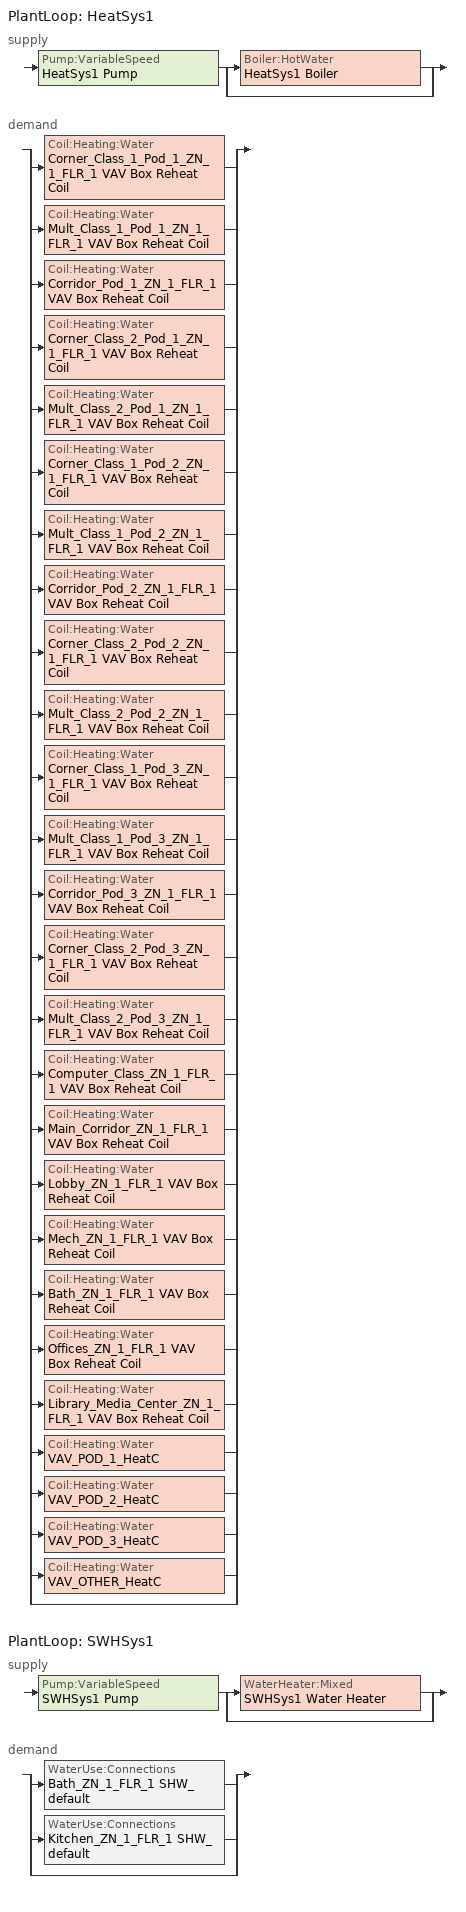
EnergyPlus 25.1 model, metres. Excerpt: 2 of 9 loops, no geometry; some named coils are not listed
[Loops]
PlantLoop 'HeatSys1'
 supply: Pump:VariableSpeed 'HeatSys1 Pump' > split
  | Boiler:HotWater 'HeatSys1 Boiler'
  | bypass
 demand: split
  | Coil:Heating:Water 'Corner_Class_1_Pod_1_ZN_1_FLR_1 VAV Box Reheat Coil'
  | Coil:Heating:Water 'Mult_Class_1_Pod_1_ZN_1_FLR_1 VAV Box Reheat Coil'
  | Coil:Heating:Water 'Corridor_Pod_1_ZN_1_FLR_1 VAV Box Reheat Coil'
  | Coil:Heating:Water 'Corner_Class_2_Pod_1_ZN_1_FLR_1 VAV Box Reheat Coil'
  | Coil:Heating:Water 'Mult_Class_2_Pod_1_ZN_1_FLR_1 VAV Box Reheat Coil'
  | Coil:Heating:Water 'Corner_Class_1_Pod_2_ZN_1_FLR_1 VAV Box Reheat Coil'
  | Coil:Heating:Water 'Mult_Class_1_Pod_2_ZN_1_FLR_1 VAV Box Reheat Coil'
  | Coil:Heating:Water 'Corridor_Pod_2_ZN_1_FLR_1 VAV Box Reheat Coil'
  | Coil:Heating:Water 'Corner_Class_2_Pod_2_ZN_1_FLR_1 VAV Box Reheat Coil'
  | Coil:Heating:Water 'Mult_Class_2_Pod_2_ZN_1_FLR_1 VAV Box Reheat Coil'
  | Coil:Heating:Water 'Corner_Class_1_Pod_3_ZN_1_FLR_1 VAV Box Reheat Coil'
  | Coil:Heating:Water 'Mult_Class_1_Pod_3_ZN_1_FLR_1 VAV Box Reheat Coil'
  | Coil:Heating:Water 'Corridor_Pod_3_ZN_1_FLR_1 VAV Box Reheat Coil'
  | Coil:Heating:Water 'Corner_Class_2_Pod_3_ZN_1_FLR_1 VAV Box Reheat Coil'
  | Coil:Heating:Water 'Mult_Class_2_Pod_3_ZN_1_FLR_1 VAV Box Reheat Coil'
  | Coil:Heating:Water 'Computer_Class_ZN_1_FLR_1 VAV Box Reheat Coil'
  | Coil:Heating:Water 'Main_Corridor_ZN_1_FLR_1 VAV Box Reheat Coil'
  | Coil:Heating:Water 'Lobby_ZN_1_FLR_1 VAV Box Reheat Coil'
  | Coil:Heating:Water 'Mech_ZN_1_FLR_1 VAV Box Reheat Coil'
  | Coil:Heating:Water 'Bath_ZN_1_FLR_1 VAV Box Reheat Coil'
  | Coil:Heating:Water 'Offices_ZN_1_FLR_1 VAV Box Reheat Coil'
  | Coil:Heating:Water 'Library_Media_Center_ZN_1_FLR_1 VAV Box Reheat Coil'
  | Coil:Heating:Water 'VAV_POD_1_HeatC'
  | Coil:Heating:Water 'VAV_POD_2_HeatC'
  | Coil:Heating:Water 'VAV_POD_3_HeatC'
  | Coil:Heating:Water 'VAV_OTHER_HeatC'
  | bypass
PlantLoop 'SWHSys1'
 supply: Pump:VariableSpeed 'SWHSys1 Pump' > split
  | WaterHeater:Mixed 'SWHSys1 Water Heater'
  | bypass
 demand: split
  | WaterUse:Connections 'Bath_ZN_1_FLR_1 SHW_default'
  | WaterUse:Connections 'Kitchen_ZN_1_FLR_1 SHW_default'
  | bypass
[Boiler:HotWater]
HeatSys1 Boiler: Boiler flow mode=LeavingSetpointModulated; Design water flow rate=Autosize; Efficiency curve temperature evaluation variable=LeavingBoiler; Fuel type=NaturalGas; Maximum part load ratio=1.2; Minimum part load ratio=0; Nominal capacity=Autosize; Nominal thermal efficiency=0.75; On cycle parasitic electric load=0; Optimum part load ratio=1; Sizing factor=1; Water outlet upper temperature limit=95
[Coil:Heating:Water] Availability schedule=ALWAYS_ON; Maximum water flow rate=Autosize; Performance input method=UFactorTimesAreaAndDesignWaterFlowRate; Rated capacity=Autosize; Rated inlet air temperature=16.6; Rated inlet water temperature=82.2; Rated outlet air temperature=32.2; Rated outlet water temperature=71.1; U factor times area value=Autosize
Bath_ZN_1_FLR_1 VAV Box Reheat Coil; Computer_Class_ZN_1_FLR_1 VAV Box Reheat Coil; Corner_Class_1_Pod_1_ZN_1_FLR_1 VAV Box Reheat Coil; Corner_Class_1_Pod_2_ZN_1_FLR_1 VAV Box Reheat Coil; Corner_Class_1_Pod_3_ZN_1_FLR_1 VAV Box Reheat Coil; Corner_Class_2_Pod_1_ZN_1_FLR_1 VAV Box Reheat Coil; Corner_Class_2_Pod_2_ZN_1_FLR_1 VAV Box Reheat Coil; Corner_Class_2_Pod_3_ZN_1_FLR_1 VAV Box Reheat Coil; Corridor_Pod_1_ZN_1_FLR_1 VAV Box Reheat Coil; Corridor_Pod_2_ZN_1_FLR_1 VAV Box Reheat Coil; Corridor_Pod_3_ZN_1_FLR_1 VAV Box Reheat Coil; Library_Media_Center_ZN_1_FLR_1 VAV Box Reheat Coil; Lobby_ZN_1_FLR_1 VAV Box Reheat Coil; Main_Corridor_ZN_1_FLR_1 VAV Box Reheat Coil; Mech_ZN_1_FLR_1 VAV Box Reheat Coil; Mult_Class_1_Pod_1_ZN_1_FLR_1 VAV Box Reheat Coil; Mult_Class_1_Pod_2_ZN_1_FLR_1 VAV Box Reheat Coil; Mult_Class_1_Pod_3_ZN_1_FLR_1 VAV Box Reheat Coil; Mult_Class_2_Pod_1_ZN_1_FLR_1 VAV Box Reheat Coil; Mult_Class_2_Pod_2_ZN_1_FLR_1 VAV Box Reheat Coil; Mult_Class_2_Pod_3_ZN_1_FLR_1 VAV Box Reheat Coil; Offices_ZN_1_FLR_1 VAV Box Reheat Coil
[PlantEquipmentList]
HeatSys1 Equipment List: HeatSys1 Boiler, Boiler:HotWater
SWHSys1 Equipment List: SWHSys1 Water Heater, WaterHeater:Mixed
[PlantEquipmentOperation:HeatingLoad] Load range 1 lower limit=0; Load range 1 upper limit=1e+15
Name | Range 1 equipment list
HeatSys1 Operation Scheme | HeatSys1 Equipment List
SWHSys1 Operation Scheme | SWHSys1 Equipment List
[PlantEquipmentOperationSchemes] Control scheme 1 schedule=PlantOnSched
Name | Control scheme 1
HeatSys1 Loop Operation Scheme List | HeatSys1 Operation Scheme
SWHSys1 Loop Operation Scheme List | SWHSys1 Operation Scheme
[PlantLoop] Fluid type=Water; Load distribution scheme=Optimal; Maximum loop flow rate=Autosize; Minimum loop flow rate=0; Minimum loop temperature=10; Plant loop volume=Autocalculate
Name | Maximum loop temperature | Plant equipment operation scheme
HeatSys1 | 100 | HeatSys1 Loop Operation Scheme List
SWHSys1 | 60 | SWHSys1 Loop Operation Scheme List
[Pump:VariableSpeed] Design maximum flow rate=Autosize; Design minimum flow rate=0; Design power consumption=Autosize; Fraction of motor inefficiencies to fluid stream=0; Pump control type=Intermittent; Coefficient 1 of the part load performance curve=0; Coefficient 2 of the part load performance curve=1; Coefficient 3 of the part load performance curve=0; Coefficient 4 of the part load performance curve=0
Name | Design pump head | Motor efficiency
HeatSys1 Pump | 179352 | 0.9
SWHSys1 Pump | 1 | 1
[SetpointManager:Scheduled] Control variable=Temperature
Name | Schedule | Setpoint node or nodelist
HeatSys1 Boiler Setpoint Manager | HW-Loop-Temp-Schedule | HeatSys1 Supply Equipment Outlet Node
HeatSys1 Loop Setpoint Manager | HW-Loop-Temp-Schedule | HeatSys1 Supply Outlet Node
SWHSys1 Loop Setpoint Manager | SWHSys1-Loop-Temp-Schedule | SWHSys1 Supply Outlet Node
[Sizing:Plant] Loop type=Heating
Name | Coincident sizing factor mode | Design loop exit temperature | Loop design temperature difference | Sizing option | Zone timesteps in averaging window
HeatSys1 | None | 82.2 | 11.1 | Coincident | 4
SWHSys1 |  | 60 | 5
[WaterHeater:Mixed]
SWHSys1 Water Heater: Ambient temperature indicator=Schedule; Ambient temperature schedule=SWHSys1 Water Heater Ambient Temperature Schedule Name; Deadband temperature difference=2; Heater control type=Cycle; Heater fuel type=NaturalGas; Heater maximum capacity=845000; Heater thermal efficiency=0.8; Indirect water heating recovery time=1.5; Maximum temperature limit=82.2222; Off cycle loss coefficient to ambient temperature=6; Off cycle parasitic fuel consumption rate=20; Off cycle parasitic fuel type=NaturalGas; Off cycle parasitic heat fraction to tank=0.8; On cycle loss coefficient to ambient temperature=6; On cycle parasitic fuel type=NaturalGas; Setpoint temperature schedule=SWHSys1 Water Heater Setpoint Temperature Schedule Name; Source side design flow rate=Autosize; Source side effectiveness=1; Tank volume=1; Use side design flow rate=Autosize; Use side effectiveness=1
[WaterUse:Connections]
Name | Water use equipment name 1
Bath_ZN_1_FLR_1 SHW_default | Bath_ZN_1_FLR_1 SHW_default
Kitchen_ZN_1_FLR_1 SHW_default | Kitchen_ZN_1_FLR_1 SHW_default
[WaterUse:Equipment] End use subcategory=SHW_default; Flow rate fraction schedule=BLDG_SWH_SCH; Latent fraction schedule=SHW_default Latent fract sched; Sensible fraction schedule=SHW_default Sensible fract sched
Name | Zone | Hot water supply temperature schedule | Peak flow rate | Target temperature schedule
Bath_ZN_1_FLR_1 SHW_default | Bath_ZN_1_FLR_1 | SHW_Bath Hot Supply Temp Sched | 5.94e-05 | SHW_Bath Temp Sched
Kitchen_ZN_1_FLR_1 SHW_default | Kitchen_ZN_1_FLR_1 | SHW_Kitchen Hot Supply Temp Sched | 0.000105 | SHW_Kitchen Temp Sched
[Schedule:Compact]
ALWAYS_ON; PlantOnSched: Through: 12/31, For: AllDays, Until: 24:00, 1
BLDG_SWH_SCH: Through: 6/30, For: Weekdays SummerDesignDay, Until: 07:00, 0.05, Until: 08:00, 0.1, Until: 09:00, 0.34, Until: 10:00, 0.6, Until: 11:00, 0.63, Until: 12:00, 0.72, Until: 13:00, 0.79, Until: 14:00, 0.83, Until: 15:00, 0.61, Until: 16:00, 0.65, Until: 18:00, 0.1, Until: 19:00, 0.19, Until: 20:00, 0.25, Until: 22:00, 0.22, Until: 23:00, 0.12, Until: 24:00, 0.09, For: Saturday WinterDesignDay, Until: 09:00, 0.03, Until: 13:00, 0.05, Until: 24:00, 0.03, For: AllOtherDays, Until: 08:00, 0.03, Until: 14:00, 0.05, Until: 24:00, 0.03, Through: 9/1, For: Weekdays SummerDesignDay, Until: 07:00, 0.05, Until: 18:00, 0.1, Until: 19:00, 0.19, Until: 20:00, 0.25, Until: 22:00, 0.22, Until: 23:00, 0.12, Until: 24:00, 0.09, For: Saturday WinterDesignDay, Until: 09:00, 0.03, Until: 13:00, 0.05, Until: 24:00, 0.03, For: AllOtherDays, Until: 08:00, 0.03, Until: 14:00, 0.05, Until: 24:00, 0.03, Through: 12/31, For: Weekdays SummerDesignDay, Until: 07:00, 0.05, Until: 08:00, 0.1, Until: 09:00, 0.34, Until: 10:00, 0.6, Until: 11:00, 0.63, Until: 12:00, 0.72, Until: 13:00, 0.79, Until: 14:00, 0.83, Until: 15:00, 0.61, Until: 16:00, 0.65, Until: 18:00, 0.1, Until: 19:00, 0.19, Until: 20:00, 0.25, Until: 22:00, 0.22, Until: 23:00, 0.12, Until: 24:00, 0.09, For: Saturday WinterDesignDay, Until: 09:00, 0.03, Until: 13:00, 0.05, Until: 24:00, 0.03, For: AllOtherDays, Until: 08:00, 0.03, Until: 14:00, 0.05, Until: 24:00, 0.03
HW-Loop-Temp-Schedule: Through: 12/31, For: AllDays, Until: 24:00, 67
SHW_Bath Hot Supply Temp Sched; SHW_Bath Temp Sched: Through: 12/31, For: AllDays, Until: 24:00, 43.3
SHW_Kitchen Hot Supply Temp Sched; SHW_Kitchen Temp Sched: Through: 12/31, For: AllDays, Until: 24:00, 49
SHW_default Latent fract sched: Through: 12/31, For: AllDays, Until: 24:00, 0.05
SHW_default Sensible fract sched: Through: 12/31, For: AllDays, Until: 24:00, 0.2
SWHSys1 Water Heater Ambient Temperature Schedule Name: Through: 12/31, For: AllDays, Until: 24:00, 22
SWHSys1 Water Heater Setpoint Temperature Schedule Name; SWHSys1-Loop-Temp-Schedule: Through: 12/31, For: AllDays, Until: 24:00, 60
